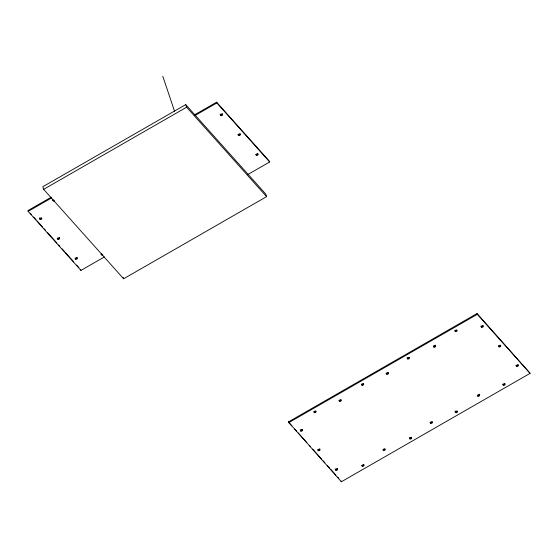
<?xml version="1.0" encoding="UTF-8"?>
<svg xmlns="http://www.w3.org/2000/svg" width="558" height="558" viewBox="0 0 558 558"><rect width="100%" height="100%" fill="white"/><g stroke="black" fill="none" stroke-linecap="round" stroke-linejoin="round"><path stroke-width="0.84" d="M185.737 104.611L42.778 186.742L43.65 189.343L123.632 278.77L266.591 196.639L265.72 194.044L185.737 104.611L186.609 107.206L266.591 196.639M43.65 189.343L186.609 107.206M51.301 197.155L27.9 210.603L28.165 211.377L80.952 270.407L104.353 256.959M194.714 114.76L216.602 102.184L269.395 161.213L269.654 161.987L247.766 174.563M28.165 211.377L51.559 197.937M194.979 115.541L216.867 102.965L269.654 161.987M288.346 421.96L477.048 313.54L530.1 373.344L341.398 481.756L288.346 421.96L291.827 425.852M288.605 422.734L477.313 314.321L530.1 373.344M294.729 429.088L296.465 431.034M298.209 432.98L306.907 442.71M309.23 445.305L310.387 446.602M312.71 449.197L321.408 458.927M323.152 460.873L324.889 462.819M327.211 465.414L329.534 468.009M330.692 469.306L335.909 475.144M337.653 477.09L338.811 478.387M30.223 213.198L31.381 214.495M33.703 217.09L36.019 219.685M37.184 220.982L42.401 226.82M44.145 228.766L45.303 230.063M47.625 232.658L56.902 243.03M58.646 244.976L59.804 246.273M62.126 248.868L64.449 251.463M65.607 252.76L73.726 261.841M76.627 265.085L78.95 267.68M477.048 313.54L477.313 314.321M216.602 102.184L216.867 102.965M341.133 480.982L341.398 481.756M162.776 76.244L174.626 111.454M123.199 277.472L123.632 278.77M80.687 269.626L80.952 270.407M240.086 133.606A1.123 0.767 -18.6 0 1 239.298 134.694A1.123 0.767 -18.6 0 1 237.973 134.352M222.21 113.56A1.123 0.767 -18.6 0 1 221.38 114.864A1.123 0.767 -18.6 0 1 220.201 114.069M41.543 217.997A1.123 0.767 -18.6 0 1 40.197 218.771A1.123 0.767 -18.6 0 1 39.444 217.927M257.894 153.68A1.123 0.767 -18.6 0 1 257.071 154.573A1.123 0.767 -18.6 0 1 255.85 154.399M102.853 254.964A1.123 0.767 -18.6 0 1 101.368 254.915A1.123 0.767 -18.6 0 1 101.786 253.771M102.323 254.309A1.123 0.767 -18.6 0 1 101.103 254.141M77.13 257.531A1.123 0.767 -18.6 0 1 76.306 258.424A1.123 0.767 -18.6 0 1 75.086 258.256M59.322 237.457A1.123 0.767 -18.6 0 1 58.534 238.552A1.123 0.767 -18.6 0 1 57.209 238.21M54.503 200.908A1.123 0.767 -18.6 0 1 53.094 200.936A1.123 0.767 -18.6 0 1 53.212 199.876M53.98 200.252A1.123 0.767 -18.6 0 1 52.759 200.085M432.157 421.653A1.123 0.767 -18.6 0 1 431.195 422.587A1.123 0.767 -18.6 0 1 430.009 422.204M388.235 372.542A1.123 0.767 -18.6 0 1 387.266 373.476A1.123 0.767 -18.6 0 1 386.08 373.093M435.268 345.067A1.123 0.767 -18.6 0 1 434.724 346.274A1.123 0.767 -18.6 0 1 433.259 345.988M337.297 468.413A1.123 0.767 -18.6 0 1 336.369 469.55A1.123 0.767 -18.6 0 1 335.149 468.964M384.943 448.967A1.123 0.767 -18.6 0 1 383.109 449.615M319.769 448.813A1.123 0.767 -18.6 0 1 319.113 449.853A1.123 0.767 -18.6 0 1 317.76 449.734M341.015 399.856A1.123 0.767 -18.6 0 1 340.094 400.581A1.123 0.767 -18.6 0 1 339.013 400.372M518.061 364.562A1.123 0.767 -18.6 0 1 517.273 365.65A1.123 0.767 -18.6 0 1 515.948 365.309M302.296 429.437A1.123 0.767 -18.6 0 1 301.327 430.371A1.123 0.767 -18.6 0 1 300.141 429.988M500.568 345.158A1.123 0.767 -18.6 0 1 499.738 346.051A1.123 0.767 -18.6 0 1 498.517 345.883M479.196 394.178A1.123 0.767 -18.6 0 1 478.778 395.322A1.123 0.767 -18.6 0 1 477.285 395.273M483.054 325.586A1.123 0.767 -18.6 0 1 482.091 326.521A1.123 0.767 -18.6 0 1 480.905 326.13M411.483 437.256A1.123 0.767 -18.6 0 1 410.521 438.19A1.123 0.767 -18.6 0 1 409.335 437.807M504.878 383.59A1.123 0.767 -18.6 0 1 503.916 384.532A1.123 0.767 -18.6 0 1 502.73 384.141M457.232 410.974A1.123 0.767 -18.6 0 1 455.837 411.957A1.123 0.767 -18.6 0 1 455.195 410.904M363.83 464.633A1.123 0.767 -18.6 0 1 363.007 465.525A1.123 0.767 -18.6 0 1 361.786 465.358M456.821 330.113A1.123 0.767 -18.6 0 1 455.9 330.838A1.123 0.767 -18.6 0 1 454.819 330.629M409.167 357.49A1.123 0.767 -18.6 0 1 408.1 358.25A1.123 0.767 -18.6 0 1 407.061 357.831M363.46 383.562A1.123 0.767 -18.6 0 1 362.498 384.497A1.123 0.767 -18.6 0 1 361.312 384.113M315.814 410.939A1.123 0.767 -18.6 0 1 315.124 411.776A1.123 0.767 -18.6 0 1 313.938 411.797M238.733 135.531A1.123 0.767 -18.6 0 0 240.379 134.583A1.123 0.767 -18.6 0 0 238.754 134.164A1.123 0.767 -18.6 0 0 238.733 135.531M220.954 115.659A1.123 0.767 -18.6 0 0 222.607 114.711A1.123 0.767 -18.6 0 0 220.982 114.285A1.123 0.767 -18.6 0 0 220.954 115.659M40.197 219.51A1.123 0.767 -18.6 0 0 41.843 218.562A1.123 0.767 -18.6 0 0 40.218 218.143A1.123 0.767 -18.6 0 0 40.197 219.51M256.506 155.403A1.123 0.767 -18.6 0 0 258.159 154.454A1.123 0.767 -18.6 0 0 256.534 154.036A1.123 0.767 -18.6 0 0 256.506 155.403M75.742 259.254A1.123 0.767 -18.6 0 0 77.395 258.305A1.123 0.767 -18.6 0 0 75.769 257.887A1.123 0.767 -18.6 0 0 75.742 259.254M57.969 239.382A1.123 0.767 -18.6 0 0 59.622 238.433A1.123 0.767 -18.6 0 0 57.997 238.015A1.123 0.767 -18.6 0 0 57.969 239.382M430.769 423.382A1.123 0.767 -18.6 0 0 432.422 422.434A1.123 0.767 -18.6 0 0 430.797 422.015A1.123 0.767 -18.6 0 0 430.769 423.382M386.84 374.265A1.123 0.767 -18.6 0 0 388.494 373.316A1.123 0.767 -18.6 0 0 386.868 372.897A1.123 0.767 -18.6 0 0 386.84 374.265M318.416 450.738A1.123 0.767 -18.6 0 0 320.062 449.79A1.123 0.767 -18.6 0 0 318.437 449.371A1.123 0.767 -18.6 0 0 318.416 450.738M335.944 470.338A1.123 0.767 -18.6 0 0 337.597 469.39A1.123 0.767 -18.6 0 0 335.972 468.971A1.123 0.767 -18.6 0 0 335.944 470.338M383.59 450.487A1.123 0.767 -18.6 0 0 385.243 449.539A1.123 0.767 -18.6 0 0 383.618 449.113A1.123 0.767 -18.6 0 0 383.59 450.487M300.908 431.16A1.123 0.767 -18.6 0 0 302.555 430.211A1.123 0.767 -18.6 0 0 300.929 429.793A1.123 0.767 -18.6 0 0 300.908 431.16M339.669 401.369A1.123 0.767 -18.6 0 0 341.315 400.421A1.123 0.767 -18.6 0 0 339.689 400.002A1.123 0.767 -18.6 0 0 339.669 401.369M434.019 347.167A1.123 0.767 -18.6 0 0 435.672 346.218A1.123 0.767 -18.6 0 0 434.047 345.793A1.123 0.767 -18.6 0 0 434.019 347.167M481.666 327.309A1.123 0.767 -18.6 0 0 483.319 326.36A1.123 0.767 -18.6 0 0 481.694 325.942A1.123 0.767 -18.6 0 0 481.666 327.309M499.173 346.888A1.123 0.767 -18.6 0 0 500.826 345.939A1.123 0.767 -18.6 0 0 499.201 345.514A1.123 0.767 -18.6 0 0 499.173 346.888M516.708 366.487A1.123 0.767 -18.6 0 0 518.354 365.539A1.123 0.767 -18.6 0 0 516.729 365.12A1.123 0.767 -18.6 0 0 516.708 366.487M477.948 396.278A1.123 0.767 -18.6 0 0 479.594 395.329A1.123 0.767 -18.6 0 0 477.969 394.911A1.123 0.767 -18.6 0 0 477.948 396.278M503.49 385.32A1.123 0.767 -18.6 0 0 505.143 384.371A1.123 0.767 -18.6 0 0 503.518 383.953A1.123 0.767 -18.6 0 0 503.49 385.32M455.837 412.697A1.123 0.767 -18.6 0 0 457.49 411.748A1.123 0.767 -18.6 0 0 455.865 411.33A1.123 0.767 -18.6 0 0 455.837 412.697M410.095 438.979A1.123 0.767 -18.6 0 0 411.741 438.03A1.123 0.767 -18.6 0 0 410.116 437.611A1.123 0.767 -18.6 0 0 410.095 438.979M362.442 466.355A1.123 0.767 -18.6 0 0 364.095 465.407A1.123 0.767 -18.6 0 0 362.47 464.988A1.123 0.767 -18.6 0 0 362.442 466.355M455.474 331.626A1.123 0.767 -18.6 0 0 457.128 330.678A1.123 0.767 -18.6 0 0 455.502 330.259A1.123 0.767 -18.6 0 0 455.474 331.626M407.821 359.01A1.123 0.767 -18.6 0 0 409.474 358.062A1.123 0.767 -18.6 0 0 407.849 357.636A1.123 0.767 -18.6 0 0 407.821 359.01M362.072 385.292A1.123 0.767 -18.6 0 0 363.725 384.343A1.123 0.767 -18.6 0 0 362.1 383.925A1.123 0.767 -18.6 0 0 362.072 385.292M314.419 412.669A1.123 0.767 -18.6 0 0 316.072 411.72A1.123 0.767 -18.6 0 0 314.447 411.302A1.123 0.767 -18.6 0 0 314.419 412.669"/></g></svg>
